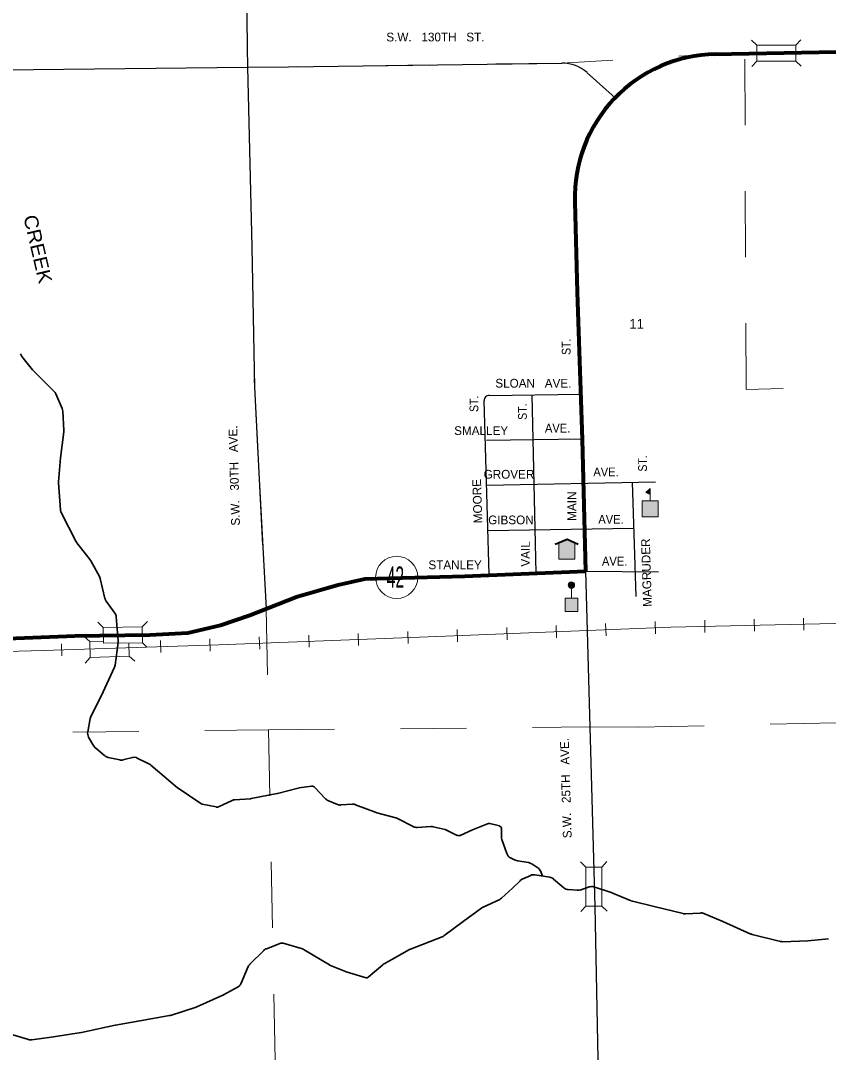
# Model space of a CAD drawing. Extents: x 354.64 to 359.05, y 2573.6 to 2577.54.
# Drawn here: x 355.811 to 357.035, y 2574.638 to 2576.2 of the extents above; entities that cross this region are included whole.
import ezdxf
from ezdxf.enums import TextEntityAlignment as Align

# ---------------------------------------------------------------- set-up
doc = ezdxf.new("R2010")
doc.units = 0
doc.header["$LTSCALE"] = 0.0061
doc.linetypes.add('LONG_DASHED', pattern=[7.5, 6, -1.5])
doc.linetypes.add('MEDIUM_DASHED', pattern=[4.5, 3, -1.5])
for name, color, linetype, lineweight in [('12', 7, 'Continuous', 80), ('14', 7, 'Continuous', 25), ('15', 7, 'MEDIUM_DASHED', 13), ('17', 7, 'Continuous', 13), ('19', 7, 'Continuous', 13), ('21', 7, 'Continuous', 25), ('25', 7, 'Continuous', 35), ('32', 7, 'Continuous', 13), ('36', 7, 'Continuous', 13), ('4', 7, 'LONG_DASHED', 13), ('50', 7, 'Continuous', 13), ('51', 7, 'Continuous', 13)]:
    doc.layers.add(name, color=color, linetype=linetype, lineweight=lineweight)
for name, color, linetype in [('29', 7, 'Continuous'), ('45', 7, 'Continuous'), ('49', 7, 'Continuous')]:
    doc.layers.add(name, color=color, linetype=linetype)

msp = doc.modelspace()

# ---------------------------------------------------------------- hatches: boundary and pattern name
at = {"layer": '32'}
for points in [[(356.765341, 2575.482765), (356.758333, 2575.485606), (356.765341, 2575.491667)], [(356.75322, 2575.448864), (356.75322, 2575.472917), (356.777273, 2575.472917), (356.777273, 2575.448864)]]:
    msp.add_hatch(color=256, dxfattribs=at).paths.add_polyline_path(points)
at = {"layer": '36'}
for points in [[(356.645971, 2575.340656, 1), (356.645544, 2575.350457, 1)], [(356.636174, 2575.305492), (356.636174, 2575.325758), (356.655682, 2575.325758), (356.655682, 2575.305492)]]:
    msp.add_hatch(color=256, dxfattribs=at).paths.add_polyline_path(points)
at = {"layer": '51'}
msp.add_hatch(color=256, dxfattribs=at).paths.add_polyline_path([(356.639205, 2575.415152), (356.626894, 2575.409659), (356.626894, 2575.384848), (356.650947, 2575.384848), (356.650947, 2575.409659)])

# ---------------------------------------------------------------- linework, layer by layer
at = {"layer": '12'}
for points in [[(356.862311, 2576.149621), (357.391667, 2576.159659), (358.208144, 2576.162121), (358.47822, 2576.163636)], [(356.650758, 2575.925568), (356.654735, 2575.789205), (356.662121, 2575.566098), (356.667045, 2575.366477)], [(354.690341, 2575.386742), (354.861364, 2575.340341), (355.069697, 2575.282955), (355.13428, 2575.264394), (355.18125, 2575.253788), (355.22803, 2575.249053), (355.416477, 2575.252273), (355.663826, 2575.259659), (355.893371, 2575.268561), (356.007386, 2575.270076), (356.064773, 2575.273295), (356.114015, 2575.284659), (356.158523, 2575.3), (356.229545, 2575.327462), (356.292614, 2575.346023), (356.332955, 2575.354924), (356.484091, 2575.358902), (356.667045, 2575.366477)]]:
    msp.add_lwpolyline(points, dxfattribs=at)
msp.add_arc((356.868523, 2575.931909), 0.217803, 91.20471, 181.65037, dxfattribs=at)
at = {"layer": '14'}
for p, q in [((356.669697, 2576.121402), (356.712121, 2576.083523)), ((356.521212, 2575.632765), (356.659848, 2575.634659)), ((356.592614, 2575.363447), (356.586174, 2575.633712)), ((356.521023, 2575.361364), (356.513636, 2575.625)), ((356.517235, 2575.564773), (356.662121, 2575.567045)), ((356.517235, 2575.49678), (356.773106, 2575.501705)), ((356.737879, 2575.501136), (356.743371, 2575.328409)), ((356.519129, 2575.42822), (356.740152, 2575.431439)), ((356.667045, 2575.366477), (356.777652, 2575.36553))]:
    msp.add_line(p, q, dxfattribs=at)
for points in [[(356.138826, 2577.490152), (356.138826, 2577.379167), (356.138826, 2577.18428), (356.141667, 2576.986364), (356.146402, 2576.749432), (356.149053, 2576.55625), (356.152652, 2576.335606), (356.154356, 2576.159848), (356.155114, 2576.129735), (356.161742, 2575.857765), (356.16553, 2575.645265), (356.172727, 2575.506061), (356.183144, 2575.30947)], [(354.690341, 2576.117803), (355.134848, 2576.118561), (356.155114, 2576.129735), (356.217045, 2576.130492), (356.63125, 2576.135985)], [(356.667045, 2575.366477), (356.68125, 2574.858902), (356.693939, 2574.217045), (356.703788, 2573.702273)]]:
    msp.add_lwpolyline(points, dxfattribs=at)
for centre, radius, start, end in [((356.631887, 2576.079082), 0.056818, 48.2389, 90.73717), ((356.521266, 2575.625122), 0.007576, 90.82489, 181.58567)]:
    msp.add_arc(centre, radius, start, end, dxfattribs=at)
at = {"layer": '15'}
msp.add_line((354.690341, 2575.109848), (356.186932, 2575.126136), dxfattribs=at)
msp.add_lwpolyline([(356.186932, 2575.126136), (356.207765, 2574.117614), (356.207765, 2573.702273)], dxfattribs=at)
at = {"layer": '17'}
for p, q in [((356.772538, 2575.290152), (356.773295, 2575.27178)), ((356.847727, 2575.292235), (356.848106, 2575.273864)), ((356.922538, 2575.293939), (356.923106, 2575.275568)), ((356.997538, 2575.295455), (356.998106, 2575.277083)), ((356.397917, 2575.275189), (356.398485, 2575.256818)), ((356.472727, 2575.27803), (356.473485, 2575.259659)), ((356.547727, 2575.281061), (356.548485, 2575.262689)), ((356.622727, 2575.284091), (356.623295, 2575.26572)), ((356.697538, 2575.287121), (356.698295, 2575.26875)), ((356.023106, 2575.261553), (356.023674, 2575.243182)), ((356.098106, 2575.264015), (356.098674, 2575.245644)), ((356.172917, 2575.266856), (356.173674, 2575.248485)), ((356.247917, 2575.269508), (356.248674, 2575.251326)), ((356.322917, 2575.272348), (356.323485, 2575.253977)), ((355.873295, 2575.256629), (355.873864, 2575.238258))]:
    msp.add_line(p, q, dxfattribs=at)
msp.add_lwpolyline([(354.690341, 2575.361932), (354.994508, 2575.281061), (355.112121, 2575.248674), (355.150758, 2575.239773), (355.181439, 2575.234091), (355.219318, 2575.230871), (355.515341, 2575.237311), (355.845455, 2575.246402), (356.111553, 2575.255114), (356.455303, 2575.268182), (356.796591, 2575.281818), (357.202841, 2575.29072), (357.272159, 2575.294886), (357.329356, 2575.301326), (357.383523, 2575.307008), (357.514962, 2575.324811), (357.838447, 2575.364394), (358.065152, 2575.391856), (358.244886, 2575.413636), (358.47822, 2575.441288)], dxfattribs=at)
at = {"layer": '19'}
msp.add_circle((356.38112, 2575.357119), 0.031987, dxfattribs=at)
at = {"layer": '21'}
for p, q in [((356.926705, 2576.163068), (356.918561, 2576.170833)), ((356.993561, 2576.171212), (356.985795, 2576.163068)), ((356.926705, 2576.139015), (356.918939, 2576.130871)), ((356.993939, 2576.13125), (356.985795, 2576.139015)), ((356.659659, 2574.926326), (356.667803, 2574.918561)), ((356.699621, 2574.926705), (356.691856, 2574.918561)), ((356.667803, 2574.85947), (356.660038, 2574.851326)), ((356.691856, 2574.85947), (356.7, 2574.851705))]:
    msp.add_line(p, q, dxfattribs=at)
at = {"layer": '21', "lineweight": 13}
for points in [[(356.926705, 2576.139015), (356.985795, 2576.139015), (356.985795, 2576.163068), (356.926705, 2576.163068)], [(355.928409, 2575.289205), (355.936553, 2575.281439), (355.936932, 2575.260606), (355.916098, 2575.260038), (355.907765, 2575.267424), (355.916098, 2575.260038), (355.916856, 2575.235985), (355.90928, 2575.227462), (355.916856, 2575.235985), (355.975947, 2575.237879), (355.98428, 2575.230303), (355.975947, 2575.237879), (355.975379, 2575.257765), (355.996023, 2575.258144), (356.002841, 2575.251515), (355.996023, 2575.258144), (355.995644, 2575.282197), (356.003409, 2575.290341), (355.995644, 2575.282197), (355.936553, 2575.281439)], [(355.936932, 2575.257386), (355.936932, 2575.257386), (355.996023, 2575.258144), (355.995644, 2575.282197), (355.936553, 2575.281439)], [(356.691856, 2574.85947), (356.691856, 2574.918561), (356.667803, 2574.918561), (356.667803, 2574.85947)]]:
    msp.add_lwpolyline(points, close=True, dxfattribs=at)
at = {"layer": '25'}
for p, q in [((355.829356, 2575.671402), (355.813447, 2575.691856)), ((355.862311, 2575.638447), (355.830303, 2575.670455)), ((355.874242, 2575.613068), (355.864583, 2575.635038)), ((355.876705, 2575.579735), (355.875189, 2575.608902)), ((355.87178, 2575.459659), (355.86875, 2575.500189)), ((355.895644, 2575.411174), (355.872917, 2575.455303)), ((355.916667, 2575.383523), (355.89678, 2575.409659)), ((355.930871, 2575.358333), (355.917614, 2575.382197)), ((355.939205, 2575.325189), (355.932008, 2575.355492)), ((355.954167, 2575.302841), (355.941098, 2575.321212)), ((355.959091, 2575.260985), (355.95625, 2575.297159)), ((355.954545, 2575.224432), (355.959091, 2575.258712)), ((355.913068, 2575.123295), (355.916856, 2575.143371)), ((355.922538, 2575.101326), (355.914394, 2575.115341)), ((355.939205, 2575.086742), (355.925189, 2575.098295)), ((355.961553, 2575.080682), (355.944129, 2575.08447)), ((355.983144, 2575.084659), (355.966477, 2575.080871)), ((356.006439, 2575.074432), (355.986932, 2575.084091)), ((356.049242, 2575.038447), (356.008712, 2575.072917)), ((356.252083, 2575.040909), (356.233144, 2575.038258)), ((356.272917, 2575.022159), (356.257197, 2575.039205)), ((356.08428, 2575.014583), (356.050189, 2575.037879)), ((356.199811, 2575.029924), (356.160417, 2575.022159)), ((356.232008, 2575.038068), (356.200379, 2575.030114)), ((356.107765, 2575.00947), (356.086553, 2575.013636)), ((356.131818, 2575.019508), (356.111364, 2575.009848)), ((356.158902, 2575.02197), (356.135985, 2575.020455)), ((356.291477, 2575.013258), (356.276894, 2575.019318)), ((356.314015, 2575.013636), (356.296591, 2575.0125)), ((356.35, 2575.001136), (356.318939, 2575.012879)), ((356.379924, 2574.993182), (356.351136, 2575.000758)), ((356.405871, 2574.979735), (356.382386, 2574.992235)), ((356.432955, 2574.979735), (356.411932, 2574.978409)), ((356.454356, 2574.975379), (356.436174, 2574.979545)), ((356.536932, 2574.980682), (356.522159, 2574.98428)), ((356.539773, 2574.964015), (356.539773, 2574.976894)), ((356.472538, 2574.966477), (356.456818, 2574.974432)), ((356.547917, 2574.938826), (356.540341, 2574.960227)), ((356.560795, 2574.928788), (356.553598, 2574.932576)), ((356.580871, 2574.925189), (356.564205, 2574.927841)), ((356.594886, 2574.917235), (356.585606, 2574.923485)), ((356.571212, 2574.9), (356.584091, 2574.905871)), ((356.59053, 2574.906818), (356.613258, 2574.90303)), ((356.601894, 2574.904924), (356.599242, 2574.911742)), ((356.618561, 2574.900379), (356.63447, 2574.886932)), ((356.640909, 2574.88428), (356.654356, 2574.883333)), ((356.658902, 2574.883712), (356.672538, 2574.888447)), ((356.679545, 2574.888447), (356.70625, 2574.879924)), ((356.512121, 2574.857576), (356.537121, 2574.869318)), ((356.707197, 2574.879545), (356.736553, 2574.867235)), ((356.818371, 2574.847538), (356.841477, 2574.848864)), ((356.402083, 2574.794318), (356.45, 2574.812879)), ((356.919508, 2574.816477), (356.962311, 2574.805871)), ((356.158712, 2574.771402), (356.179735, 2574.792235)), ((356.183712, 2574.794886), (356.205492, 2574.80303)), ((356.209091, 2574.80322), (356.238258, 2574.794508)), ((356.24072, 2574.793371), (356.279167, 2574.770265)), ((356.361932, 2574.77197), (356.400568, 2574.79375)), ((356.145644, 2574.742614), (356.15625, 2574.767803)), ((356.280871, 2574.769508), (356.303788, 2574.760227)), ((356.304735, 2574.759848), (356.334659, 2574.750947)), ((356.338068, 2574.751705), (356.360038, 2574.770644)), ((356.11875, 2574.724811), (356.14072, 2574.737121)), ((356.078409, 2574.706818), (356.117803, 2574.724242)), ((356.038258, 2574.693939), (356.077273, 2574.706439)), ((355.794697, 2574.665909), (355.823295, 2574.657197)), ((355.903598, 2574.667992), (355.954735, 2574.679167))]:
    msp.add_line(p, q, dxfattribs=at)
for points in [[(355.86875, 2575.501894), (355.87197, 2575.538258), (355.876705, 2575.577652)], [(355.917803, 2575.146402), (355.933333, 2575.177273), (355.953598, 2575.221023)], [(356.518561, 2574.984091), (356.496023, 2574.975), (356.477462, 2574.966477)], [(356.539962, 2574.871212), (356.556439, 2574.886364), (356.567992, 2574.897727)], [(356.452652, 2574.814394), (356.482008, 2574.836174), (356.510227, 2574.856629)], [(356.738447, 2574.866667), (356.771402, 2574.858712), (356.814962, 2574.847917)], [(356.846591, 2574.848106), (356.875, 2574.836174), (356.917614, 2574.817045)], [(356.96553, 2574.805492), (357.004167, 2574.807008), (357.035038, 2574.810038)], [(355.955303, 2574.679167), (355.992235, 2574.685606), (356.036742, 2574.693561)], [(355.82822, 2574.656818), (355.861364, 2574.661364), (355.90303, 2574.667803)]]:
    msp.add_lwpolyline(points, dxfattribs=at)
for centre, radius, start, end in [((355.822444, 2575.698781), 0.011364, 194.732, 218.13439), ((355.838361, 2575.678507), 0.011364, 218.13439, 224.97649), ((355.854249, 2575.630451), 0.011364, 23.61213, 44.97649), ((355.863878, 2575.608425), 0.011364, 2.86007, 23.61213), ((355.865343, 2575.579096), 0.011364, 353.16278, 2.86006), ((355.880055, 2575.500938), 0.011364, 175.03431, 184.23293), ((355.88305, 2575.460466), 0.011364, 184.23293, 207.3307), ((355.905783, 2575.416479), 0.011364, 207.3307, 217.38267), ((355.907656, 2575.376595), 0.011364, 29.33766, 37.38267), ((355.921039, 2575.352784), 0.011364, 13.38191, 29.33767), ((355.950352, 2575.327765), 0.011364, 193.38191, 215.4994), ((355.944876, 2575.296304), 0.011364, 4.57018, 35.4994), ((355.947765, 2575.260165), 0.011364, 352.57462, 4.57019), ((355.943293, 2575.225854), 0.011364, 335.11318, 352.57462), ((355.928017, 2575.14131), 0.011364, 153.45375, 169.38885), ((355.924237, 2575.121136), 0.011364, 169.38886, 210.23598), ((355.932395, 2575.10714), 0.011364, 210.23599, 230.68754), ((355.94647, 2575.095615), 0.011364, 230.68754, 257.89562), ((355.963948, 2575.091866), 0.011364, 257.89562, 283.00492), ((355.984349, 2575.079084), 0.005682, 63.41614, 103.00491), ((356.001399, 2575.064198), 0.011364, 49.74046, 63.41614), ((356.252981, 2575.035333), 0.005682, 42.68596, 98.13668), ((356.056643, 2575.047197), 0.011364, 229.74046, 235.69124), ((356.197653, 2575.04114), 0.011364, 281.31898, 284.04731), ((356.234682, 2575.026977), 0.011364, 98.13668, 104.04731), ((356.087577, 2575.01921), 0.005682, 235.69124, 258.68102), ((356.108872, 2575.014947), 0.005682, 258.68102, 295.03492), ((356.136702, 2575.009133), 0.011364, 93.57926, 115.03491), ((356.158243, 2575.033252), 0.011364, 273.57927, 281.31898), ((356.281208, 2575.029871), 0.011364, 222.68596, 247.36345), ((356.295828, 2575.023774), 0.011364, 247.36344, 274.08897), ((356.314888, 2575.002351), 0.011364, 69.12989, 94.08896), ((356.354029, 2575.011752), 0.011364, 249.12989, 255.24487), ((356.377112, 2574.98217), 0.011364, 62.08328, 75.24486), ((356.411255, 2574.9898), 0.011364, 242.08328, 273.57926), ((356.433698, 2574.968432), 0.011364, 76.99507, 93.57925), ((356.520758, 2574.978774), 0.005682, 75.95268, 111.81763), ((356.535971, 2574.97692), 0.003788, 0, 75.95269), ((356.45179, 2574.964253), 0.011364, 63.41614, 76.99507), ((356.47517, 2574.971614), 0.005682, 243.41615, 294.79303), ((356.551123, 2574.964018), 0.011364, 180, 199.42529), ((356.558653, 2574.942666), 0.011364, 199.42529, 243.41614), ((356.565891, 2574.939044), 0.011364, 243.41614, 261.24678), ((356.579208, 2574.913998), 0.011364, 56.28822, 81.24677), ((356.588623, 2574.907717), 0.011364, 20.54059, 56.28822), ((356.575956, 2574.889738), 0.011364, 114.46023, 135.0216), ((356.588707, 2574.895538), 0.011364, 80.53067, 114.46024), ((356.6113, 2574.891769), 0.011364, 49.74234, 80.53067), ((356.641841, 2574.895689), 0.011364, 229.74233, 265.23278), ((356.65529, 2574.894568), 0.011364, 265.23278, 288.44792), ((356.676166, 2574.877573), 0.011364, 72.46202, 108.44792), ((356.532273, 2574.87966), 0.011364, 295.21777, 312.29521), ((356.70286, 2574.869137), 0.011364, 67.15089, 72.46202), ((356.516975, 2574.847334), 0.011364, 115.21777, 125.85817), ((356.74105, 2574.877708), 0.011364, 247.15088, 256.59777), ((356.817787, 2574.858903), 0.011364, 255.95358, 273.36899), ((356.842226, 2574.837575), 0.011364, 67.15089, 93.369), ((356.44584, 2574.82353), 0.011364, 291.17581, 306.40499), ((356.92228, 2574.827502), 0.011364, 246.02147, 255.95358), ((356.965005, 2574.816813), 0.011364, 255.95358, 272.29234), ((356.187681, 2574.784256), 0.011364, 110.57026, 135.0216), ((356.207451, 2574.797744), 0.005682, 73.28886, 110.57026), ((356.234951, 2574.783555), 0.011364, 59.01718, 73.28886), ((356.4061, 2574.783762), 0.011364, 111.17581, 119.26726), ((356.166745, 2574.763304), 0.011364, 135.0216, 157.18179), ((356.285066, 2574.779973), 0.011364, 239.01718, 248.18368), ((356.307999, 2574.770793), 0.011364, 248.18369, 253.28887), ((356.367403, 2574.762076), 0.011364, 119.26726, 130.98463), ((356.135236, 2574.747017), 0.011364, 299.37622, 337.18179), ((356.335669, 2574.754576), 0.003788, 253.28886, 310.98463), ((356.113246, 2574.734638), 0.011364, 293.76543, 299.37622), ((356.073886, 2574.717307), 0.011364, 287.75722, 293.76543), ((356.034759, 2574.704777), 0.011364, 280.13215, 287.75722), ((355.901243, 2574.679015), 0.011364, 278.75266, 282.34811), ((355.957247, 2574.66801), 0.011364, 99.87311, 102.34811), ((355.826633, 2574.668106), 0.011364, 253.28886, 277.77095)]:
    msp.add_arc(centre, radius, start, end, dxfattribs=at)
at = {"layer": '32'}
msp.add_line((356.765341, 2575.472917), (356.765341, 2575.482765), dxfattribs=at)
for points in [[(356.765341, 2575.482765), (356.758333, 2575.485606), (356.765341, 2575.491667)], [(356.75322, 2575.448864), (356.75322, 2575.472917), (356.777273, 2575.472917), (356.777273, 2575.448864)]]:
    msp.add_lwpolyline(points, close=True, dxfattribs=at)
at = {"layer": '36'}
msp.add_line((356.646023, 2575.325189), (356.646023, 2575.340909), dxfattribs=at)
msp.add_lwpolyline([(356.636174, 2575.305492), (356.636174, 2575.325758), (356.655682, 2575.325758), (356.655682, 2575.305492)], close=True, dxfattribs=at)
msp.add_circle((356.645757, 2575.345556), 0.004905, dxfattribs=at)
at = {"layer": '4'}
msp.add_line((356.908333, 2576.152273), (356.63125, 2576.135985), dxfattribs=at)
for points in [[(356.186932, 2575.126136), (356.673674, 2575.130682), (356.74697, 2575.130303), (357.173674, 2575.139773), (357.173674, 2575.194318), (357.166477, 2575.647538), (356.910417, 2575.641856), (356.908333, 2576.151515)], [(356.63125, 2576.135985), (356.217045, 2576.130492), (356.155114, 2576.129735)], [(356.155114, 2576.129735), (356.161742, 2575.857765), (356.16553, 2575.645265), (356.172727, 2575.506061), (356.183144, 2575.30947), (356.186932, 2575.126136)]]:
    msp.add_lwpolyline(points, dxfattribs=at)
at = {"layer": '50', "lineweight": 40}
msp.add_lwpolyline([(356.621212, 2575.407197), (356.639205, 2575.415152), (356.65625, 2575.407197)], dxfattribs=at)
at = {"layer": '50'}
for points in [[(356.630871, 2575.384848), (356.626894, 2575.384848), (356.626894, 2575.409659)], [(356.650947, 2575.409659), (356.650947, 2575.384848), (356.630682, 2575.384848)]]:
    msp.add_lwpolyline(points, dxfattribs=at)
at = {"layer": '51'}
msp.add_lwpolyline([(356.639205, 2575.415152), (356.626894, 2575.409659), (356.626894, 2575.384848), (356.650947, 2575.384848), (356.650947, 2575.409659)], close=True, dxfattribs=at)

# ---------------------------------------------------------------- texts
at = {"layer": '19', "width": 0.55}
msp.add_text('42', height=0.0322, dxfattribs=at).set_placement((356.379167, 2575.341477), align=Align.CENTER)
at = {"layer": '29', "width": 1.1}
msp.add_text('CREEK', height=0.02083, rotation=283.045, dxfattribs=at).set_placement((355.827346, 2575.851972), align=Align.CENTER)
at = {"layer": '45'}
msp.add_text('11', height=0.01496, dxfattribs=at).set_placement((356.744602, 2575.733523), align=Align.CENTER)
at = {"layer": '49'}
for s, p in [('S.W.   130TH   ST.', (356.439773, 2576.16875)), ('SLOAN   AVE.', (356.588163, 2575.644508)), ('SMALLEY', (356.509091, 2575.572727)), ('GROVER', (356.551231, 2575.506629)), ('GIBSON', (356.554167, 2575.4375)), ('STANLEY', (356.469602, 2575.369508))]:
    msp.add_text(s, height=0.01326, dxfattribs=at).set_placement(p, align=Align.CENTER)
at = {"layer": '49', "width": 0.9}
for p in [(356.644508, 2575.706345), (356.504735, 2575.619981), (356.57822, 2575.608049), (356.760227, 2575.52964)]:
    msp.add_text('ST.', height=0.01326, rotation=90, dxfattribs=at).set_placement(p, align=Align.CENTER)
at = {"layer": '49', "width": 0.95}
for p in [(356.624905, 2575.576515), (356.698201, 2575.510227), (356.705777, 2575.438447), (356.711269, 2575.375)]:
    msp.add_text('AVE.', height=0.01326, dxfattribs=at).set_placement(p, align=Align.CENTER)
at = {"layer": '49'}
for s, rotation, p in [('S.W.   30TH   AVE.', 91.578, (356.141544, 2575.511465)), ('MOORE', 91.89, (356.509895, 2575.472793)), ('MAIN', 90, (356.65303, 2575.464962)), ('MAGRUDER', 91.703, (356.766119, 2575.364481)), ('VAIL', 90, (356.582765, 2575.392614)), ('S.W.   25TH   AVE.', 91.737, (356.64399, 2575.038246))]:
    msp.add_text(s, height=0.01326, rotation=rotation, dxfattribs=at).set_placement(p, align=Align.CENTER)

doc.saveas('drawing.dxf')
